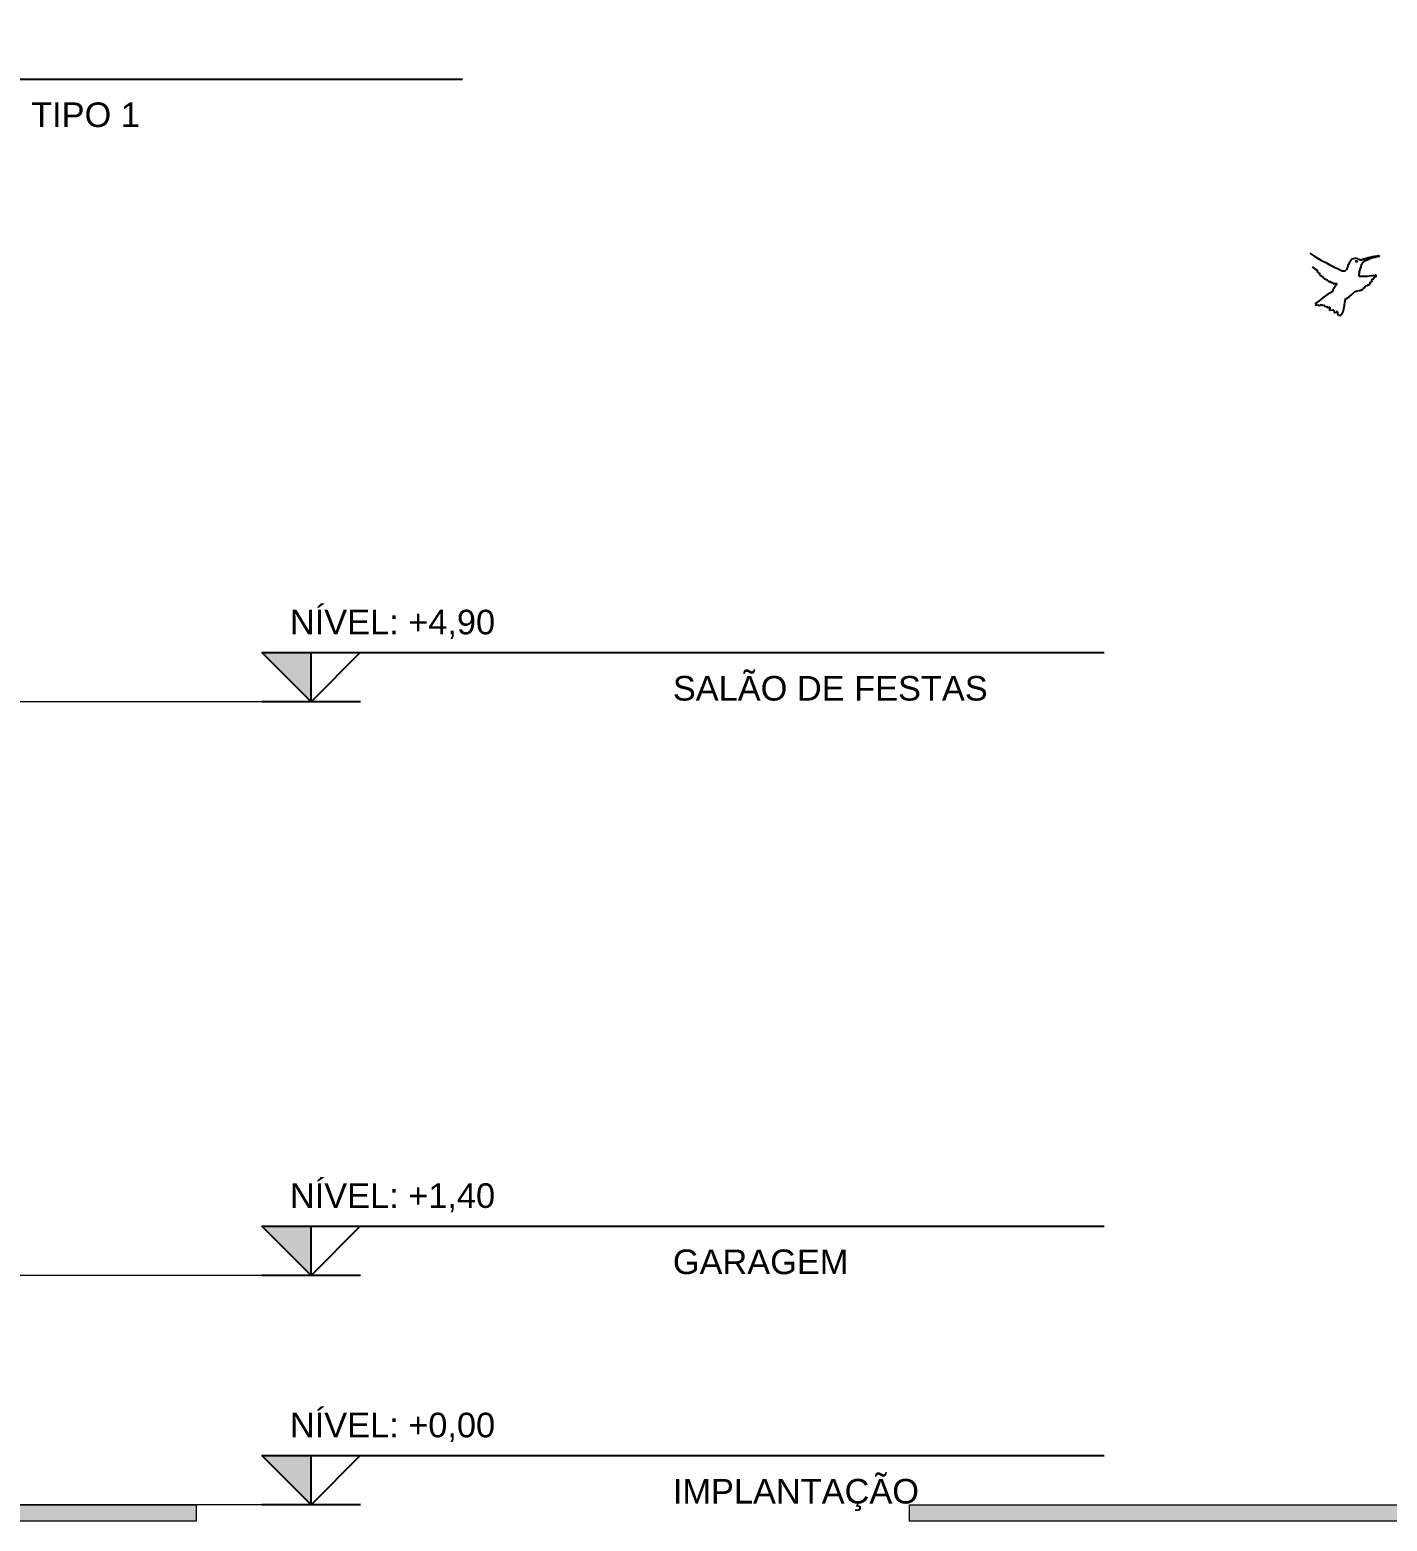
# Model space of a CAD drawing. Header units: millimetres. Extents: x 485872 to 486142, y -52344 to -52207.
# Drawn here: x 485921.22 to 485929.5, y -52339.38 to -52330.28 of the extents above; entities that cross this region are included whole.
import ezdxf
from ezdxf.enums import TextEntityAlignment as Align

# ---------------------------------------------------------------- set-up
doc = ezdxf.new("R2010")
doc.units = ezdxf.units.MM
doc.header["$LTSCALE"] = 15
doc.layers.add('Text', color=3, linetype='Continuous')
doc.styles.add('DM-TXT-100', font='arial.ttf', dxfattribs={"height": 0.2})
doc.styles.add('PADRAO', font='arial.ttf', dxfattribs={"height": 0.1})

# ---------------------------------------------------------------- blocks, each defined once
blk = doc.blocks.new('SIMBOLO NIVEL CORTE')
blk.add_hatch(color=1).paths.add_polyline_path([(0.3, 0.3), (0, 0.3), (0, 0)])
at = {"color": 1}
for p, q in [((0.3012, 0.3), (-4.8378, 0.3)), ((0, 0), (0, 0.3)), ((-0.3006, 0), (0.3006, 0))]:
    blk.add_line(p, q, dxfattribs=at)
blk.add_lwpolyline([(-0.3, 0.3), (0, 0), (0.3, 0.3)], dxfattribs=at)
at = {"layer": 'Text'}
for tag, p, height, style in [('PAVIMENTOXX', (-4.8378, 0.4118), 0.22, 'PADRAO'), ('PAVIMENTOXXXXX', (-4.8378, 0.0077), 0.18, 'DM-TXT-100')]:
    blk.add_attdef(tag, p, '', height=height, dxfattribs=dict(at, style=style))
at = {"layer": 'Text', "style": 'DM-TXT-100'}
blk.add_attdef('NIVELXXXXX', text='', height=0.18, dxfattribs=at).set_placement((0.2463, 0.4118), align=Align.RIGHT)

msp = doc.modelspace()

# ---------------------------------------------------------------- hatches: boundary and pattern name
at = {"linetype": 'Continuous', "lineweight": 13}
h = msp.add_hatch(color=256, dxfattribs=at)
h.dxf.hatch_style = 1
h.paths.add_polyline_path([(485872.2889, -52339.2766), (485922.2343, -52339.2766), (485922.2343, -52339.3766), (485872.2889, -52339.3766)])
h = msp.add_hatch(color=256, dxfattribs=at)
h.dxf.hatch_style = 1
h.paths.add_polyline_path([(485926.5848, -52339.2766), (485952.3948, -52339.2766), (485952.3948, -52339.3766), (485926.5848, -52339.3766)])

# ---------------------------------------------------------------- linework, layer by layer
for p, q in [((485929.0927, -52331.7669), (485929.0727, -52331.7512)), ((485929.1213, -52331.8004), (485929.1184, -52331.7933)), ((485929.137, -52331.8033), (485929.1213, -52331.8004)), ((485929.137, -52331.8076), (485929.137, -52331.8033)), ((485929.1556, -52331.8204), (485929.1556, -52331.8119)), ((485929.1699, -52331.8204), (485929.1556, -52331.8204)), ((485929.1699, -52331.8261), (485929.1699, -52331.8204)), ((485929.1956, -52331.8254), (485929.1699, -52331.8261)), ((485929.3658, -52331.8411), (485929.36, -52331.8533)), ((485929.3808, -52331.8383), (485929.3658, -52331.8411)), ((485929.3829, -52331.8311), (485929.3808, -52331.8383)), ((485929.3936, -52331.8169), (485929.3943, -52331.829)), ((485929.4179, -52331.784), (485929.4215, -52331.789)), ((485929.3057, -52331.8754), (485929.3021, -52331.8726)), ((485929.3114, -52331.8719), (485929.3057, -52331.8754)), ((485929.3157, -52331.8733), (485929.3114, -52331.8719)), ((485929.3186, -52331.869), (485929.3157, -52331.8733)), ((485929.3229, -52331.8711), (485929.3186, -52331.869)), ((485929.3236, -52331.8661), (485929.3229, -52331.8711)), ((485929.3279, -52331.8697), (485929.3236, -52331.8661)), ((485929.3329, -52331.8669), (485929.3279, -52331.8697)), ((485929.3372, -52331.8669), (485929.3329, -52331.8669)), ((485929.3407, -52331.8633), (485929.3372, -52331.8669)), ((485929.36, -52331.8533), (485929.3522, -52331.8561)), ((485929.1113, -52331.9597), (485929.0984, -52331.9511)), ((485929.1256, -52331.9676), (485929.1184, -52331.9611)), ((485929.1327, -52331.9647), (485929.1256, -52331.9676)), ((485929.1406, -52331.974), (485929.1327, -52331.9647)), ((485929.152, -52331.969), (485929.1406, -52331.974)), ((485929.1492, -52331.989), (485929.152, -52331.969)), ((485929.1742, -52331.9869), (485929.1492, -52331.989)), ((485929.1756, -52331.9947), (485929.1742, -52331.9869)), ((485929.1949, -52331.9933), (485929.1849, -52332.0019)), ((485929.2028, -52332.0183), (485929.1949, -52331.9933)), ((485929.2085, -52332.0147), (485929.2028, -52332.0183)), ((485929.2121, -52332.0226), (485929.2085, -52332.0147))]:
    msp.add_line(p, q)
for points in [[(485922.6343, -52334.3766), (485917.7766, -52334.3766)], [(485922.6343, -52337.8766), (485917.7766, -52337.8766)], [(485922.6343, -52339.2766), (485917.7766, -52339.2766)]]:
    msp.add_lwpolyline(points, dxfattribs=at)
for points in [[(485872.2889, -52339.2766), (485922.2343, -52339.2766), (485922.2343, -52339.3766), (485872.2889, -52339.3766)], [(485926.5848, -52339.2766), (485952.3948, -52339.2766), (485952.3948, -52339.3766), (485926.5848, -52339.3766)]]:
    msp.add_lwpolyline(points, close=True, dxfattribs=at)
msp.add_circle((485929.3128, -52331.6884), 0.00347)
for centre, radius, start, end in [((485929.9496, -52330.1618), 1.7419, 238.04363, 245.44306), ((485929.5145, -52332.1519), 0.5014, 97.45678, 109.66288), ((485929.4841, -52331.915), 0.2575, 97.59378, 120.27063), ((485929.4497, -52331.6572), 0.00253, 278.09005, 98.18424), ((485929.1506, -52331.6014), 0.1617, 228.11919, 242.90724), ((485929.0662, -52331.7419), 0.0113, 304.66798, 341.54736), ((485929.2337, -52331.7233), 0.0242, 250.6934, 319.53147), ((485929.1676, -52331.6887), 0.0983, 329.22249, 349.35578), ((485929.3355, -52331.7326), 0.0757, 131.81877, 160.14507), ((485929.3046, -52331.7101), 0.0393, 66.95612, 120.04528), ((485929.5637, -52330.6371), 1.0652, 256.77207, 258.19003), ((485929.4085, -52331.7726), 0.0809, 168.28437, 184.55739), ((485928.056, -52331.3304), 1.3426, 341.51375, 343.65423), ((485929.3789, -52331.7193), 0.0363, 132.6568, 162.35844), ((485929.0891, -52331.7676), 0.00364, 11.26515, 258.68818), ((485929.1315, -52331.707), 0.0773, 236.08219, 248.66412), ((485929.1312, -52331.7649), 0.0311, 206.98127, 245.85955), ((485929.1509, -52331.7896), 0.0228, 232.25817, 281.77294), ((485929.3327, -52331.9462), 0.1827, 138.62268, 156.72054), ((485929.3442, -52331.2699), 0.5093, 268.15921, 279.29756), ((485929.3798, -52331.7829), 0.0484, 273.70524, 287.51721), ((485929.3943, -52331.8049), 0.012, 266.58585, 298.45225), ((485929.3979, -52331.8057), 0.01, 282.2965, 357.1848), ((485929.41, -52331.8017), 0.00493, 124.01753, 245.51674), ((485929.4074, -52331.7817), 0.0159, 269.24183, 332.6445), ((485929.4209, -52331.7786), 0.0062, 241.60435, 335.23793), ((485929.4283, -52331.7769), 0.00466, 246.88726, 113.11019), ((485929.3962, -52332.2992), 0.484, 118.54319, 134.02135), ((485929.3771, -52331.9653), 0.1401, 161.60824, 179.45201), ((485929.1256, -52331.7209), 0.2328, 300.64728, 319.33418), ((485929.3436, -52331.8613), 0.00347, 214.54608, 325.45315), ((485929.3445, -52331.8559), 0.00762, 284.44758, 358.18729), ((485929.0669, -52331.9487), 0.00754, 198.60099, 341.39886), ((485929.0862, -52331.9444), 0.0139, 208.9807, 331.01936), ((485929.1148, -52331.9604), 0.00364, 348.74239, 168.65603), ((485929.1834, -52331.9941), 0.00787, 184.28908, 280.61868), ((485929.1611, -52331.9662), 0.076, 312.08819, 1.64976)]:
    msp.add_arc(centre, radius, start, end)

# ---------------------------------------------------------------- block references
at = {"layer": 'Text', "linetype": 'Continuous', "lineweight": 13}
ref = msp.add_blockref('SIMBOLO NIVEL CORTE', (485919.0199, -52330.8766), dxfattribs=dict(at, xscale=-1))
ref.add_attrib('NIVELXXXXX', 'NÍVEL: +8,40', dxfattribs={"layer": '0', "height": 0.15, "style": 'DM-TXT-100'}).set_placement((485920.1424, -52330.4649), align=Align.RIGHT)
ref.add_attrib('PAVIMENTOXXXXX', 'TIPO 1', (485921.2267, -52330.8689), dxfattribs={"layer": '0', "height": 0.15, "style": 'DM-TXT-100'})
ref = msp.add_blockref('SIMBOLO NIVEL CORTE', (485922.9349, -52334.3766), dxfattribs=dict(at, xscale=-1))
ref.add_attrib('NIVELXXXXX', 'NÍVEL: +4,90', dxfattribs={"layer": '0', "height": 0.15, "style": 'DM-TXT-100'}).set_placement((485924.0574, -52333.9649), align=Align.RIGHT)
ref.add_attrib('PAVIMENTOXXXXX', 'SALÃO DE FESTAS', (485925.1418, -52334.3689), dxfattribs={"layer": '0', "height": 0.15, "style": 'DM-TXT-100'})
ref = msp.add_blockref('SIMBOLO NIVEL CORTE', (485922.9349, -52337.8766), dxfattribs=dict(at, xscale=-1))
ref.add_attrib('NIVELXXXXX', 'NÍVEL: +1,40', dxfattribs={"layer": '0', "height": 0.15, "style": 'DM-TXT-100'}).set_placement((485924.0574, -52337.4649), align=Align.RIGHT)
ref.add_attrib('PAVIMENTOXXXXX', 'GARAGEM', (485925.1418, -52337.8689), dxfattribs={"layer": '0', "height": 0.15, "style": 'DM-TXT-100'})
ref = msp.add_blockref('SIMBOLO NIVEL CORTE', (485922.9349, -52339.2766), dxfattribs=dict(at, xscale=-1))
ref.add_attrib('NIVELXXXXX', 'NÍVEL: +0,00', dxfattribs={"layer": '0', "height": 0.15, "style": 'DM-TXT-100'}).set_placement((485924.0574, -52338.8649), align=Align.RIGHT)
ref.add_attrib('PAVIMENTOXXXXX', 'IMPLANTAÇÃO', (485925.1418, -52339.2689), dxfattribs={"layer": '0', "height": 0.15, "style": 'DM-TXT-100'})

doc.saveas('drawing.dxf')
